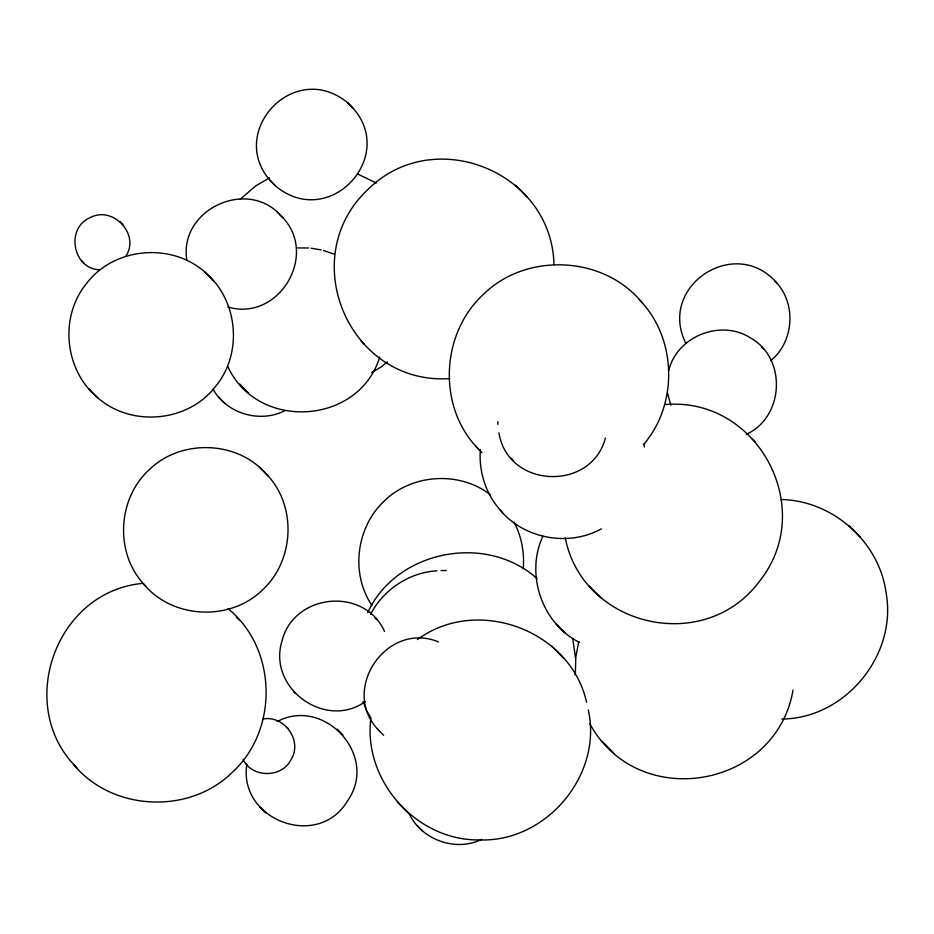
<?xml version="1.0" encoding="UTF-8"?>
<svg xmlns="http://www.w3.org/2000/svg" width="934" height="934" viewBox="0 0 934 934"><rect width="100%" height="100%" fill="white"/><g stroke="black" fill="none" stroke-linecap="round" stroke-linejoin="round"><path stroke-width="1.4" d="M246.763 764.759C238.567 820.426 318.587 850.092 347.611 800.73C379.181 756.015 324.437 696.215 277.118 721.597M370.938 717.51C362.474 780.217 416.506 841.102 479.772 839.923C546.133 842.27 602.85 775.08 588.292 710.027M480.38 449.651C478.558 472.546 486.509 496.304 502.749 512.719M497.845 424.445L497.927 421.619M523.25 568.736C524.546 552.776 521.639 536.268 513.957 522.164M575.005 674.792L575.087 671.978M575.332 673.881L575.823 656.952L578.73 641.716M793.024 690.133C775.921 789.078 637.572 812.078 589.833 723.722M379.706 357.103C358.866 425.472 256.873 431.216 227.756 366.303M542.923 536.174C525.048 574.165 542.082 623.83 579.652 642.51M605.419 438.046C591.187 491.973 507.629 488.447 498.943 432.792M668.744 370.413C677.15 335.96 721.352 318.728 750.913 338.178C787.129 358.621 784.035 417.51 746.196 434.31M125.903 256.126C140.334 234.095 112.57 205.153 89.921 217.774C65.392 228.27 72.794 268.829 99.506 269.798M367.727 612.599C396.448 550.161 486.31 532.847 537.062 578.601M370.611 614.315C383.209 589.704 409.162 572.484 436.785 570.837M239.968 199.467L255.367 186.158L269.564 177.799M643.573 444.561C678.633 403.85 676.928 337.139 638.634 299.043M387.47 361.797L381.13 366.957L371.662 372.526M770.784 360.582C794.332 341.564 796.679 302.464 774.951 281.111M601.379 528.831C568.736 546.985 524.254 538.953 500.262 510.186M417.451 639.545C476.994 595.53 570.604 630.065 586.599 702.38M365.334 701.551C325.382 730.236 267.393 688.019 281.963 641.133C293.521 593.405 364.318 586.155 384.551 631.477M284.742 410.75C259.909 423.441 226.553 413.645 213.069 389.139M481.652 839.397C455.582 852.17 421.479 839.806 409.139 813.666M142.902 583.388C55.246 591.129 14.675 706.583 76.903 767.806M262.991 719.017C284.496 714.849 303.013 741.176 290.918 759.879C281.578 778.244 252.122 778.034 243.073 759.494M296.814 247.919L308.5 247.977M449.686 378.585C349.164 385.403 294.455 257.387 368.51 188.925C434.695 124.14 551.889 172.054 553.955 264.52M665.51 404.55C758.28 396.705 817.986 509.66 758.793 582.151C703.839 655.038 582.653 626.819 565.233 537.786M441.011 570.546L446.23 570.534M781.805 718.993C844.978 718.771 897.27 655.306 886.144 593.23C879.571 541.86 832.439 500.204 780.777 499.55M311.045 248.199L321.121 249.915M227.803 307.006C279.313 322.23 319.661 253.488 281.227 216.058C247.884 177.273 178.289 209.601 186.882 260.364M323.503 250.522L334.384 254.165M357.792 174.086L376.367 183.029M438.501 641.915C386.221 620.269 338.773 691.312 379.508 731.089M347.495 102.623C292.05 57.324 221.627 137.672 276.044 186.391C331.477 231.69 401.9 151.343 347.495 102.623L353.262 108.484M204.768 271.992C170.922 242.034 113.528 247.417 86.348 283.738C59.134 317.081 64.481 370.203 97.58 397.639C131.414 427.597 188.808 422.215 215.987 385.894C243.202 352.538 237.855 299.429 204.768 271.992L213.419 280.784M490.315 494.74C459.645 470.876 412.384 473.76 384.493 500.752C356.286 527.01 350.238 573.394 371.954 605.466M143.544 583.89C172.323 618.997 230.196 621.682 262.466 589.926C294.805 560.237 297.105 504.418 265.548 473.281C236.337 440.288 180.437 439.05 149.125 469.79C116.773 499.48 114.473 555.286 146.031 586.424M776.609 282.804C735.677 235.17 657.559 285.547 685.638 343M641.938 302.418C603.574 255.601 526.402 252.017 483.392 294.373C440.253 333.963 437.194 408.368 479.27 449.884M515.533 185.247L527.068 196.969M848.878 525.573L860.412 537.295M270.276 180.531L276.044 186.391M277.118 211.89L282.885 217.75M475.955 446.499L482.014 452.663M589.366 586.085L600.901 597.807M556.022 623.854L564.673 632.645M551.796 646.188L563.33 657.91M119.949 221.521L122.833 224.452M602.22 741.433L613.755 753.154M239.711 384.072L248.362 392.864M218.906 397.394L224.674 403.254M81.34 260.481L84.223 263.411M259.383 467.035L268.035 475.826M88.928 388.848L97.58 397.639M377.85 729.396L383.617 735.256M228.036 608.618C277.316 648.663 278.811 730.014 232.146 772.476C189.123 814.822 111.963 811.249 73.588 764.432M337.186 729.092L342.953 734.953M397.335 801.991L408.87 813.712M417.124 825.516L422.892 831.377M259.956 806.999L265.723 812.86M761.689 347.226L763.347 348.919M752.045 438.618L755.349 442.004M511.295 458.22L512.953 459.913M361.073 341.05L364.388 344.436M374.919 617.946L376.577 619.627M236.267 616.965L239.571 620.339M293.58 691.674L295.237 693.367M287.018 727.352L287.847 728.205M246.354 764.222L247.183 765.074M370.226 716.705L366.665 710.716L363.057 701.551M670.834 405.193L667.495 392.992M572.729 638.622L575.484 657.863M644.051 444.07L644.332 446.977"/></g></svg>
